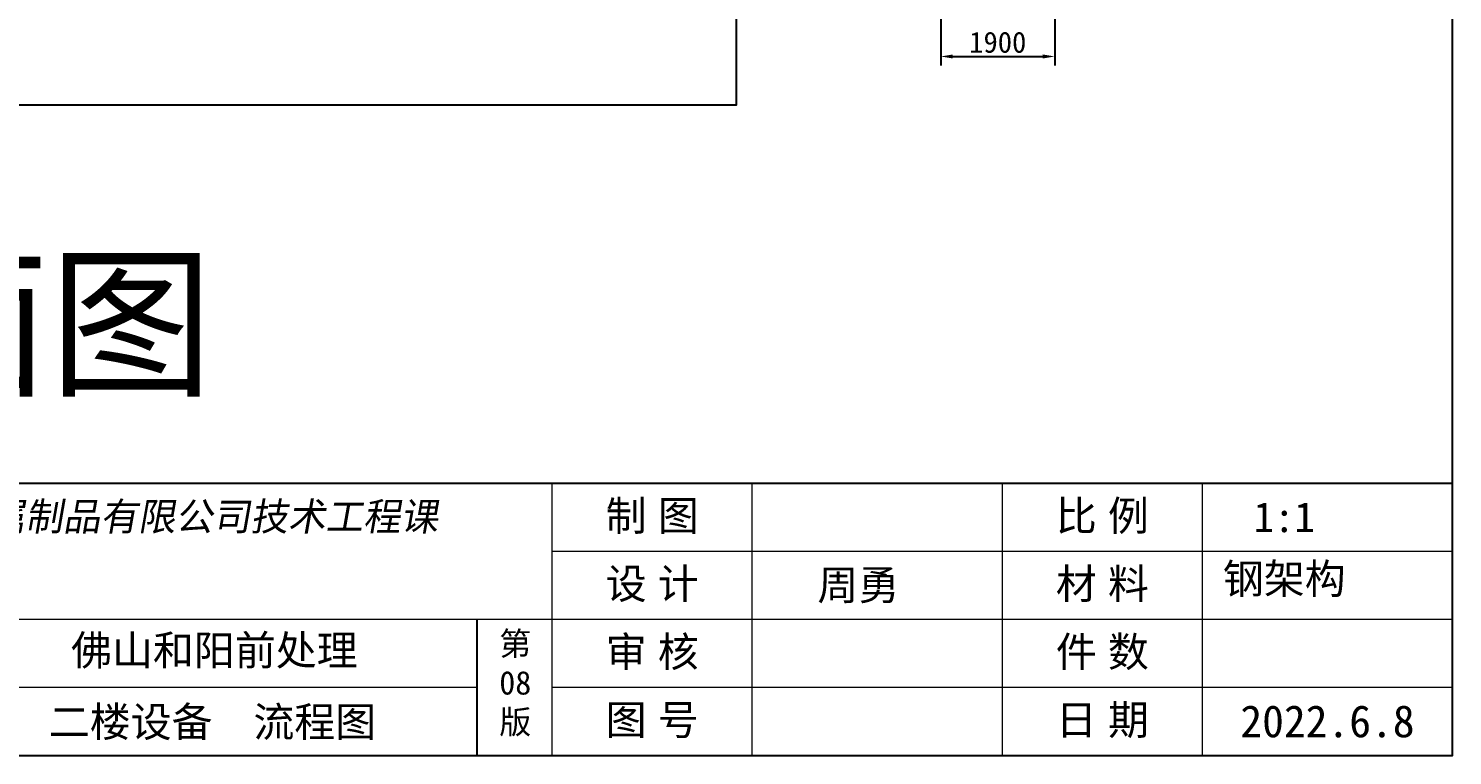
# Model space of a CAD drawing. Header units: millimetres. Extents: x -93009755325 to 1190721, y -74648 to 62868853516.
# Drawn here: x 243893 to 267633, y -74648 to -62530 of the extents above; entities that cross this region are included whole.
import ezdxf

# ---------------------------------------------------------------- set-up
doc = ezdxf.new("R2010")
doc.units = ezdxf.units.MM
doc.layers.get('Defpoints').update_dxf_attribs({"color": 8, "lineweight": 40})
doc.layers.add('title', color=7, linetype='Continuous', lineweight=13)
doc.layers.add('TuK', color=7, linetype='Continuous', lineweight=25)
doc.styles.add('HeiT', font='simhei.ttf', dxfattribs={"oblique": 10})
doc.dimstyles.new('ISO-350', dxfattribs={"dimtxt": 350, "dimasz": 200, "dimexe": 150, "dimexo": 50, "dimgap": 60, "dimtad": 1, "dimdsep": 46, "dimtxsty": 'Standard', "dimcen": 2.5, "dimadec": 0, "dimazin": 0, "dimtfac": 1, "dimtmove": 0, "dimatfit": 3, "dimfxl": 1, "dimarcsym": 0})

# ---------------------------------------------------------------- blocks, each defined once
blk = doc.blocks.new('*D704')
at = {"color": 0, "lineweight": -2, "transparency": 16777216}
for p, q in [((259102, -62033), (259102, -63147)), ((261002, -62213), (261002, -63147)), ((259302, -62997), (260802, -62997))]:
    blk.add_line(p, q, dxfattribs=at)
at = {"color": 0, "transparency": 16777216}
for points in [[(259302, -62963), (259302, -63030), (259102, -62997)], [(260802, -62963), (260802, -63030), (261002, -62997)]]:
    blk.add_solid(points, dxfattribs=at)
at = {"layer": 'Defpoints', "color": 0, "transparency": 16777216}
for p in [(259102, -61983), (261002, -62163), (261002, -62997)]:
    blk.add_point(p, dxfattribs=at)
at = {"color": 0, "lineweight": -3, "transparency": 16777216, "insert": (260052, -62762), "char_height": 350, "attachment_point": 5}
blk.add_mtext('1900', dxfattribs=at)

msp = doc.modelspace()

# ---------------------------------------------------------------- linework, layer by layer
msp.add_line((251366.051, -72379.953), (251366.051, -74648.031))
for points in [[(213480.487, -74648.031), (267632.79, -74648.031), (267632.79, 2588.378), (213480.487, 2588.378)], [(267632.79, -70111.875), (237644.762, -70111.875), (237644.762, -74648.031), (267632.79, -74648.031)]]:
    msp.add_lwpolyline(points, close=True)
at = {"color": 1}
msp.add_lwpolyline([(243200, -54780), (255690, -54780), (255690, -63810), (243200, -63810)], close=True, dxfattribs=at)
at = {"layer": 'title'}
for p, q in [((252623.448, -74648.031), (252623.448, -70111.875)), ((255958.857, -74648.031), (255958.857, -70111.875)), ((260128.119, -74648.031), (260128.119, -70111.875)), ((263463.528, -74648.031), (263463.528, -70111.875)), ((267632.79, -71245.914), (252623.448, -71245.914)), ((267632.79, -72379.953), (237644.762, -72379.953)), ((251366.051, -73513.992), (237644.762, -73513.992)), ((267632.79, -73513.992), (252623.448, -73513.992))]:
    msp.add_line(p, q, dxfattribs=at)

# ---------------------------------------------------------------- texts
at = {"color": 5, "lineweight": 13, "insert": (233304.427, -66444.488), "char_height": 2004.40714, "width": 42809.4137, "attachment_point": 1}
msp.add_mtext('{\\fSimSun|b0|i0|c134|p54;二楼平面图}', dxfattribs=at)
at = {"layer": 'title', "attachment_point": 5}
for s, insert, char_height, width in [('{\\fￋￎￌﾣﾤ|b0|i0|c134|p2;制 图}', (254291.152, -70678.894), 500.31141, 3335.40939), ('{\\fￋￎￌﾣﾤ|b0|i0|c134|p2;比 例}', (261795.824, -70678.894), 500.31141, 3335.40939), ('{\\fSimSun|b0|i0|c134|p2;1:1}', (264827.957, -70678.894), 500.31141, 3335.40939), ('{\\fSimSun|b0|i0|c134|p2;钢架构}', (264827.957, -71729.149), 500.31141, 3335.40939), ('{\\fￋￎￌﾣﾤ|b0|i0|c134|p2;设 计}', (254291.152, -71812.933), 500.31141, 3335.40939), ('{\\fSimSun|b0|i0|c134|p2;周勇}', (257728.231, -71834.196), 500.31141, 3335.40939), ('{\\fￋￎￌﾣﾤ|b0|i0|c134|p2;材 料}', (261795.824, -71812.933), 500.31141, 3335.40939), ('{\\fSimSun|b0|i0|c134|p2;佛山和阳前处理}', (246991.635, -72922.166), 500.31141, 8748.83139), ('{\\fSimSun|b0|i0|c134|p2;第08版}', (252008.8, -73458.769), 391.9104, 823.64347), ('{\\fￋￎￌﾣﾤ|b0|i0|c134|p2;审 核}', (254291.152, -72946.973), 500.31141, 3335.40939), ('{\\fￋￎￌﾣﾤ|b0|i0|c134|p2;件 数}', (261795.824, -72946.973), 500.31141, 3335.40939), ('{\\fSimSun|b0|i0|c134|p54;\\C5;二楼设备  流程图}', (246961.148, -74115.08), 500.31141, 17209.10269), ('{\\fￋￎￌﾣﾤ|b0|i0|c134|p2;图 号}', (254291.152, -74081.012), 500.31141, 3335.40939), ('{\\fￋￎￌﾣﾤ|b0|i0|c134|p2;日 期}', (261795.824, -74081.012), 500.31141, 3335.40939), ('2022.6.8', (265548.159, -74081.012), 533.6655, 4023.84803)]:
    msp.add_mtext(s, dxfattribs=dict(at, insert=insert, char_height=char_height, width=width))
at = {"layer": 'TuK', "color": 0, "lineweight": -2, "style": 'HeiT', "oblique": 10, "width": 0.98}
msp.add_text('佛山市和阳精密金属制品有限公司技术工程课', height=467.8948, dxfattribs=at).set_placement((238211.336, -70897.616))

# ---------------------------------------------------------------- dimensions: what is measured, and where the dimension line sits
at = {"lineweight": -3}
dim = msp.add_linear_dim(base=(261001.95, -62996.768), p1=(259101.95, -61983.101), p2=(261001.95, -62163.101), dimstyle='ISO-350', dxfattribs=at)
dim.commit()
dim.dimension.update_dxf_attribs({"geometry": '*D704', "text_midpoint": (260051.95, -62761.768)})

doc.saveas('drawing.dxf')
